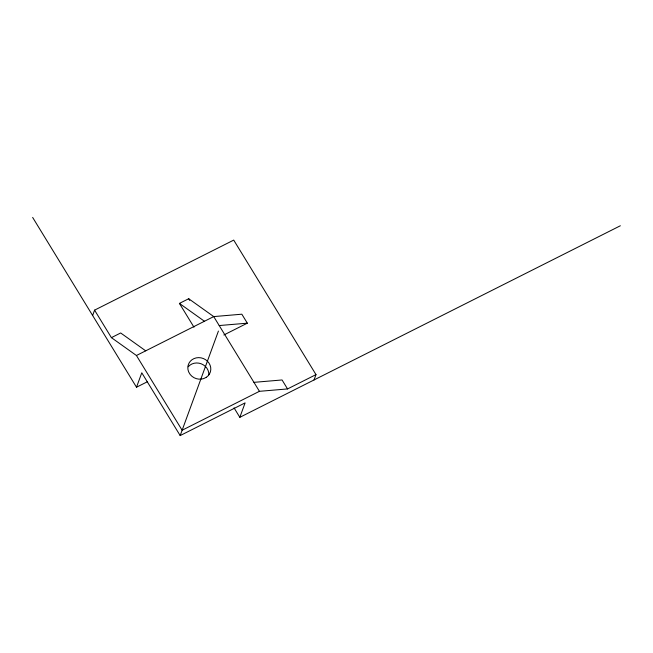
<?xml version="1.0" encoding="UTF-8"?>
<svg xmlns="http://www.w3.org/2000/svg" width="653" height="653" viewBox="0 0 653 653"><rect width="100%" height="100%" fill="white"/><g stroke="black" fill="none" stroke-linecap="round" stroke-linejoin="round"><path stroke-width="0.98" d="M92.628 315.481L94.579 310.142L233.717 240.1L315.995 374.618L314.036 379.956M32.65 217.425L136.501 387.221L141.783 372.798L180.179 435.575L245.112 402.885L239.831 417.316L234.043 407.856M180.179 435.575L218.42 331.071M94.579 310.142L111.402 337.642L120.674 332.973L145.701 350.832M193.974 327.186L179.42 303.4L188.701 298.731L213.727 316.591L259.429 391.318L287.549 388.935L315.995 374.618M111.402 337.642L136.428 355.501L213.727 316.591L241.839 314.199L247.324 323.17L223.857 334.981M136.501 387.221L147.325 381.776M259.429 391.318L182.13 430.229L136.428 355.501M239.831 417.316L620.35 225.767M219.212 325.553L247.324 323.17M253.944 382.348L282.063 379.964L287.549 388.935M179.42 303.4L204.446 321.26M188.701 298.731L189.737 300.429M188.235 366.741A11.599 10.668 20.1 0 1 201.287 363.827A11.599 10.668 20.1 0 1 208.846 374.798M206.324 377.303L203.728 378.577A11.599 10.668 20.1 0 1 190.203 374.512L188.701 372.006A11.599 10.668 20.1 0 1 193.998 358.595A11.599 10.668 20.1 0 1 209.009 363.109A11.599 10.668 20.1 0 1 206.324 377.303"/></g></svg>
